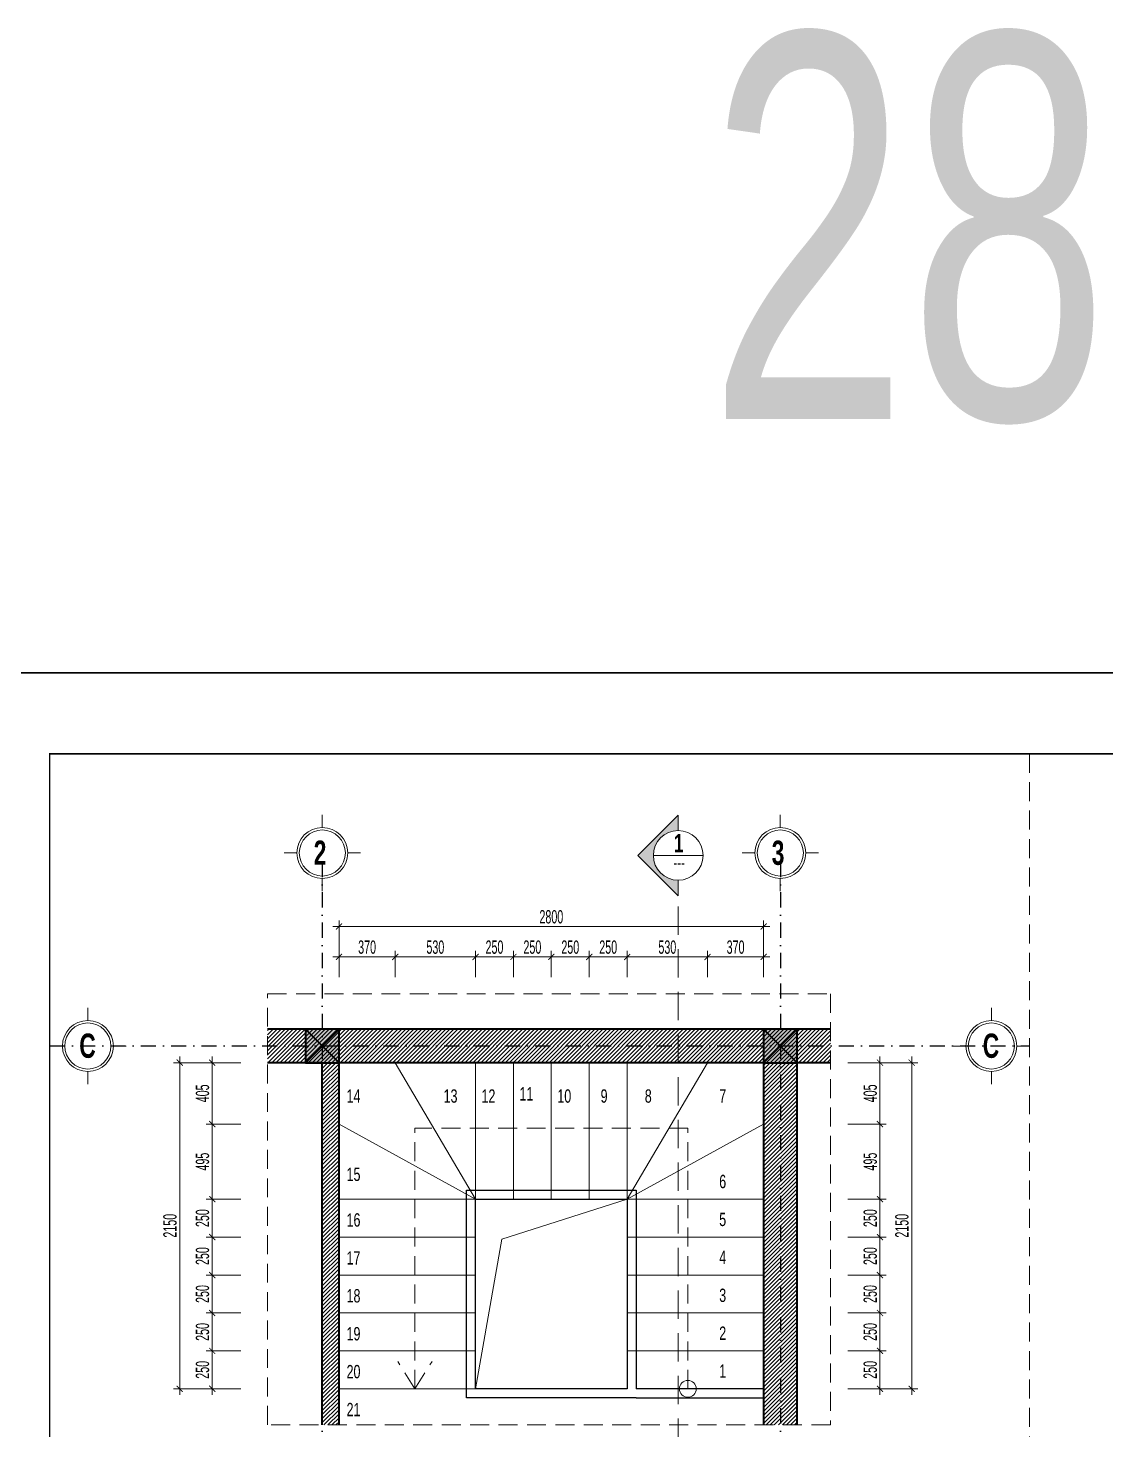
# Model space of a CAD drawing. Header units: inches. Extents: x 274208 to 641690, y -81912 to 129129.
# Drawn here: x 460858 to 467966, y -8001 to 1240 of the extents above; entities that cross this region are included whole.
import ezdxf
from ezdxf.enums import TextEntityAlignment as Align

# ---------------------------------------------------------------- set-up
doc = ezdxf.new("R2010")
doc.units = ezdxf.units.IN
doc.header["$MEASUREMENT"] = 0
doc.header["$PDMODE"] = 3
doc.linetypes.add('$1$HIDDEN', pattern=[0.375, 0.25, -0.125])
doc.linetypes.add('DASHDOT', pattern=[1, 0.5, -0.25, 0, -0.25])
for name, color, linetype, lineweight in [('01.Cut', 255, 'Continuous', 35), ('02.Thay', 145, 'Continuous', 20), ('03.Manh', 251, 'Continuous', 13), ('05.Text', 253, 'Continuous', 18), ('06.betong', 2, 'Continuous', 35), ('08.Dim', 156, 'Continuous', 15), ('09.Hatch', 250, 'Continuous', 5), ('10.Text', 254, 'Continuous', 18), ('11.Khung bo', 32, 'Continuous', 50), ('12.Khung', 36, 'Continuous', 25), ('NN_KI HIEU', 22, 'Continuous', 18)]:
    doc.layers.add(name, color=color, linetype=linetype, lineweight=lineweight)
doc.layers.add('NET VUA', color=143, linetype='Continuous')
doc.layers.add('TRUC', color=250, linetype='DASHDOT')
doc.layers.add('Tpl_Bound', color=1, linetype='Continuous', plot=False)
doc.styles.add('AVANTH', font='')
doc.styles.add('AVANTHB', font='')
doc.styles.add('STYLE2', font='')
doc.styles.add('TT5_Text Dim', font='hoatbif.shx', dxfattribs={"width": 0.6})
doc.styles.get('AVANTH').set_extended_font_data('.VnAvantH')
doc.styles.get('AVANTHB').set_extended_font_data('.VnAvantH', bold=True)
doc.styles.get('STYLE2').set_extended_font_data('.VnAvantH')
doc.dimstyles.new('TT5_Dim 1-40', dxfattribs={"dimscale": 40, "dimtxt": 2.2, "dimasz": 1, "dimexe": 1, "dimexo": 0.5, "dimgap": 0.5, "dimtad": 1, "dimdec": 0, "dimzin": 0, "dimdsep": 46, "dimtxsty": 'TT5_Text Dim', "dimblk": 'ARCHTICK', "dimcen": 0, "dimdle": 1, "dimclrd": 256, "dimclre": 256, "dimclrt": 1, "dimadec": 0, "dimazin": 0, "dimtfac": 0.015, "dimtdec": 0, "dimtix": 1, "dimtmove": 2, "dimatfit": 3, "dimldrblk": 'DOT', "dimfxl": 1, "dimtolj": 1, "dimtzin": 0, "dimlwd": -1, "dimlwe": -1, "dimarcsym": 1})

# ---------------------------------------------------------------- blocks, each defined once
blk = doc.blocks.new('100')
at = {"layer": '11.Khung bo', "const_width": 26.7}
blk.add_lwpolyline([(1860913, -945240), (1860913, -916940), (1896063, -916940), (1896063, -945240)], close=True, dxfattribs=at)
at = {"layer": '12.Khung', "color": 1}
blk.add_lwpolyline([(1901579, -945940), (1901579, -916240), (1859580, -916240), (1859580, -945940)], close=True, dxfattribs=at)
blk = doc.blocks.new('\xad3yjrtuktyl')
at = {"layer": '06.betong'}
blk.add_hatch(color=0, dxfattribs=at).paths.add_polyline_path([(-110, -110), (110, -110), (110, 110), (-110, 110)])
at = {"layer": '06.betong', "color": 0}
for p, q in [((-110, 110), (110, -110)), ((-110, -110), (110, 110))]:
    blk.add_line(p, q, dxfattribs=at)
blk.add_lwpolyline([(-110, -110), (110, -110), (110, 110), (-110, 110)], close=True, dxfattribs=at)
blk = doc.blocks.new('_ARCHTICK')
at = {"color": 0, "linetype": 'ByBlock', "const_width": 0.15}
blk.add_lwpolyline([(-0.5, -0.5), (0.5, 0.5)], dxfattribs=at)
blk = doc.blocks.new('*D1224')
at = {"layer": '08.Dim', "transparency": 16777216}
for p, q in [((462868.9, -4883), (463319.2, -4883)), ((462908.9, -5017.3), (462908.9, -4843)), ((463279.2, -5017.3), (463279.2, -4843))]:
    blk.add_line(p, q, dxfattribs=at)
at = {"layer": 'Defpoints', "color": 0, "transparency": 16777216}
for p in [(463279.2, -4883), (462908.9, -5037.3), (463279.2, -5037.3)]:
    blk.add_point(p, dxfattribs=at)
at = {"layer": '08.Dim', "transparency": 16777216, "xscale": 40, "yscale": 40, "zscale": 40, "rotation": 180}
blk.add_blockref('_ARCHTICK', (462908.9, -4883), dxfattribs=at)
at = {"layer": '08.Dim', "transparency": 16777216, "xscale": 40, "yscale": 40, "zscale": 40}
blk.add_blockref('_ARCHTICK', (463279.2, -4883), dxfattribs=at)
at = {"layer": '08.Dim', "color": 1, "transparency": 16777216, "insert": (463094.1, -4819), "char_height": 88, "attachment_point": 5, "style": 'TT5_Text Dim'}
blk.add_mtext('\\A1;370', dxfattribs=at)
blk = doc.blocks.new('_DOT')
at = {"color": 1, "linetype": 'ByBlock'}
blk.add_line((-0.5, 0), (-1, 0), dxfattribs=at)
at = {"color": 1, "linetype": 'ByBlock', "const_width": 0.5}
blk.add_lwpolyline([(-0.25, 0, 1), (0.25, 0, 1)], format="xyb", close=True, dxfattribs=at)
blk = doc.blocks.new('*D1225')
at = {"layer": '08.Dim', "transparency": 16777216}
for p, q in [((463239.2, -4883), (463848.9, -4883)), ((463279.2, -5017.3), (463279.2, -4843)), ((463808.9, -5017.3), (463808.9, -4843))]:
    blk.add_line(p, q, dxfattribs=at)
at = {"layer": 'Defpoints', "color": 0, "transparency": 16777216}
for p in [(463808.9, -4883), (463279.2, -5037.3), (463808.9, -5037.3)]:
    blk.add_point(p, dxfattribs=at)
at = {"layer": '08.Dim', "transparency": 16777216, "xscale": 40, "yscale": 40, "zscale": 40, "rotation": 180}
blk.add_blockref('_ARCHTICK', (463279.2, -4883), dxfattribs=at)
at = {"layer": '08.Dim', "transparency": 16777216, "xscale": 40, "yscale": 40, "zscale": 40}
blk.add_blockref('_ARCHTICK', (463808.9, -4883), dxfattribs=at)
at = {"layer": '08.Dim', "color": 1, "transparency": 16777216, "insert": (463544.1, -4819), "char_height": 88, "attachment_point": 5, "style": 'TT5_Text Dim'}
blk.add_mtext('\\A1;530', dxfattribs=at)
blk = doc.blocks.new('*D1226')
at = {"layer": '08.Dim', "transparency": 16777216}
for p, q in [((463768.9, -4883), (464098.9, -4883)), ((463808.9, -5017.3), (463808.9, -4843)), ((464058.9, -5017.3), (464058.9, -4843))]:
    blk.add_line(p, q, dxfattribs=at)
at = {"layer": 'Defpoints', "color": 0, "transparency": 16777216}
for p in [(464058.9, -4883), (463808.9, -5037.3), (464058.9, -5037.3)]:
    blk.add_point(p, dxfattribs=at)
at = {"layer": '08.Dim', "transparency": 16777216, "xscale": 40, "yscale": 40, "zscale": 40, "rotation": 180}
blk.add_blockref('_ARCHTICK', (463808.9, -4883), dxfattribs=at)
at = {"layer": '08.Dim', "transparency": 16777216, "xscale": 40, "yscale": 40, "zscale": 40}
blk.add_blockref('_ARCHTICK', (464058.9, -4883), dxfattribs=at)
at = {"layer": '08.Dim', "color": 1, "transparency": 16777216, "insert": (463933.9, -4819), "char_height": 88, "attachment_point": 5, "style": 'TT5_Text Dim'}
blk.add_mtext('\\A1;250', dxfattribs=at)
blk = doc.blocks.new('*D1227')
at = {"layer": '08.Dim', "transparency": 16777216}
for p, q in [((464018.9, -4883), (464348.9, -4883)), ((464058.9, -5017.3), (464058.9, -4843)), ((464308.9, -5017.3), (464308.9, -4843))]:
    blk.add_line(p, q, dxfattribs=at)
at = {"layer": 'Defpoints', "color": 0, "transparency": 16777216}
for p in [(464308.9, -4883), (464058.9, -5037.3), (464308.9, -5037.3)]:
    blk.add_point(p, dxfattribs=at)
at = {"layer": '08.Dim', "transparency": 16777216, "xscale": 40, "yscale": 40, "zscale": 40, "rotation": 180}
blk.add_blockref('_ARCHTICK', (464058.9, -4883), dxfattribs=at)
at = {"layer": '08.Dim', "transparency": 16777216, "xscale": 40, "yscale": 40, "zscale": 40}
blk.add_blockref('_ARCHTICK', (464308.9, -4883), dxfattribs=at)
at = {"layer": '08.Dim', "color": 1, "transparency": 16777216, "insert": (464183.9, -4819), "char_height": 88, "attachment_point": 5, "style": 'TT5_Text Dim'}
blk.add_mtext('\\A1;250', dxfattribs=at)
blk = doc.blocks.new('*D1228')
at = {"layer": '08.Dim', "transparency": 16777216}
for p, q in [((464268.9, -4883), (464598.9, -4883)), ((464308.9, -5017.3), (464308.9, -4843)), ((464558.9, -5017.3), (464558.9, -4843))]:
    blk.add_line(p, q, dxfattribs=at)
at = {"layer": 'Defpoints', "color": 0, "transparency": 16777216}
for p in [(464558.9, -4883), (464308.9, -5037.3), (464558.9, -5037.3)]:
    blk.add_point(p, dxfattribs=at)
at = {"layer": '08.Dim', "transparency": 16777216, "xscale": 40, "yscale": 40, "zscale": 40, "rotation": 180}
blk.add_blockref('_ARCHTICK', (464308.9, -4883), dxfattribs=at)
at = {"layer": '08.Dim', "transparency": 16777216, "xscale": 40, "yscale": 40, "zscale": 40}
blk.add_blockref('_ARCHTICK', (464558.9, -4883), dxfattribs=at)
at = {"layer": '08.Dim', "color": 1, "transparency": 16777216, "insert": (464433.9, -4819), "char_height": 88, "attachment_point": 5, "style": 'TT5_Text Dim'}
blk.add_mtext('\\A1;250', dxfattribs=at)
blk = doc.blocks.new('*D1229')
at = {"layer": '08.Dim', "transparency": 16777216}
for p, q in [((464518.9, -4883), (464848.9, -4883)), ((464558.9, -5017.3), (464558.9, -4843)), ((464808.9, -5017.3), (464808.9, -4843))]:
    blk.add_line(p, q, dxfattribs=at)
at = {"layer": 'Defpoints', "color": 0, "transparency": 16777216}
for p in [(464808.9, -4883), (464558.9, -5037.3), (464808.9, -5037.3)]:
    blk.add_point(p, dxfattribs=at)
at = {"layer": '08.Dim', "transparency": 16777216, "xscale": 40, "yscale": 40, "zscale": 40, "rotation": 180}
blk.add_blockref('_ARCHTICK', (464558.9, -4883), dxfattribs=at)
at = {"layer": '08.Dim', "transparency": 16777216, "xscale": 40, "yscale": 40, "zscale": 40}
blk.add_blockref('_ARCHTICK', (464808.9, -4883), dxfattribs=at)
at = {"layer": '08.Dim', "color": 1, "transparency": 16777216, "insert": (464683.9, -4819), "char_height": 88, "attachment_point": 5, "style": 'TT5_Text Dim'}
blk.add_mtext('\\A1;250', dxfattribs=at)
blk = doc.blocks.new('*D1230')
at = {"layer": '08.Dim', "transparency": 16777216}
for p, q in [((464768.9, -4883), (465378.6, -4883)), ((464808.9, -5017.3), (464808.9, -4843)), ((465338.6, -5017.3), (465338.6, -4843))]:
    blk.add_line(p, q, dxfattribs=at)
at = {"layer": 'Defpoints', "color": 0, "transparency": 16777216}
for p in [(465338.6, -4883), (464808.9, -5037.3), (465338.6, -5037.3)]:
    blk.add_point(p, dxfattribs=at)
at = {"layer": '08.Dim', "transparency": 16777216, "xscale": 40, "yscale": 40, "zscale": 40, "rotation": 180}
blk.add_blockref('_ARCHTICK', (464808.9, -4883), dxfattribs=at)
at = {"layer": '08.Dim', "transparency": 16777216, "xscale": 40, "yscale": 40, "zscale": 40}
blk.add_blockref('_ARCHTICK', (465338.6, -4883), dxfattribs=at)
at = {"layer": '08.Dim', "color": 1, "transparency": 16777216, "insert": (465073.8, -4819), "char_height": 88, "attachment_point": 5, "style": 'TT5_Text Dim'}
blk.add_mtext('\\A1;530', dxfattribs=at)
blk = doc.blocks.new('*D1231')
at = {"layer": '08.Dim', "transparency": 16777216}
for p, q in [((465298.6, -4883), (465748.9, -4883)), ((465338.6, -5017.3), (465338.6, -4843)), ((465708.9, -5017.3), (465708.9, -4843))]:
    blk.add_line(p, q, dxfattribs=at)
at = {"layer": 'Defpoints', "color": 0, "transparency": 16777216}
for p in [(465708.9, -4883), (465338.6, -5037.3), (465708.9, -5037.3)]:
    blk.add_point(p, dxfattribs=at)
at = {"layer": '08.Dim', "transparency": 16777216, "xscale": 40, "yscale": 40, "zscale": 40, "rotation": 180}
blk.add_blockref('_ARCHTICK', (465338.6, -4883), dxfattribs=at)
at = {"layer": '08.Dim', "transparency": 16777216, "xscale": 40, "yscale": 40, "zscale": 40}
blk.add_blockref('_ARCHTICK', (465708.9, -4883), dxfattribs=at)
at = {"layer": '08.Dim', "color": 1, "transparency": 16777216, "insert": (465523.8, -4819), "char_height": 88, "attachment_point": 5, "style": 'TT5_Text Dim'}
blk.add_mtext('\\A1;370', dxfattribs=at)
blk = doc.blocks.new('*D1232')
at = {"layer": '08.Dim', "transparency": 16777216}
for p, q in [((462868.9, -4683), (465748.9, -4683)), ((462908.9, -5017.3), (462908.9, -4643)), ((465708.9, -5017.3), (465708.9, -4643))]:
    blk.add_line(p, q, dxfattribs=at)
at = {"layer": 'Defpoints', "color": 0, "transparency": 16777216}
for p in [(465708.9, -4683), (462908.9, -5037.3), (465708.9, -5037.3)]:
    blk.add_point(p, dxfattribs=at)
at = {"layer": '08.Dim', "transparency": 16777216, "xscale": 40, "yscale": 40, "zscale": 40, "rotation": 180}
blk.add_blockref('_ARCHTICK', (462908.9, -4683), dxfattribs=at)
at = {"layer": '08.Dim', "transparency": 16777216, "xscale": 40, "yscale": 40, "zscale": 40}
blk.add_blockref('_ARCHTICK', (465708.9, -4683), dxfattribs=at)
at = {"layer": '08.Dim', "color": 1, "transparency": 16777216, "insert": (464308.9, -4619), "char_height": 88, "attachment_point": 5, "style": 'TT5_Text Dim'}
blk.add_mtext('\\A1;2800', dxfattribs=at)
blk = doc.blocks.new('*D1233')
at = {"layer": '08.Dim', "transparency": 16777216}
for p, q in [((462073, -5540.2), (462073, -6024.8)), ((462261.2, -5580.2), (462033, -5580.2)), ((462261.2, -5984.8), (462033, -5984.8))]:
    blk.add_line(p, q, dxfattribs=at)
at = {"layer": 'Defpoints', "color": 0, "transparency": 16777216}
for p in [(462281.2, -5580.2), (462073, -5984.8), (462281.2, -5984.8)]:
    blk.add_point(p, dxfattribs=at)
at = {"layer": '08.Dim', "transparency": 16777216, "xscale": 40, "yscale": 40, "zscale": 40}
for p, rotation in [((462073, -5580.2), 90), ((462073, -5984.8), 270)]:
    blk.add_blockref('_ARCHTICK', p, dxfattribs=dict(at, rotation=rotation))
at = {"layer": '08.Dim', "color": 1, "transparency": 16777216, "insert": (462009, -5782.5), "char_height": 88, "attachment_point": 5, "rotation": 90, "style": 'TT5_Text Dim'}
blk.add_mtext('\\A1;405', dxfattribs=at)
blk = doc.blocks.new('*D1234')
at = {"layer": '08.Dim', "transparency": 16777216}
for p, q in [((462261.2, -5984.8), (462033, -5984.8)), ((462073, -5944.8), (462073, -6520.2)), ((462261.2, -6480.2), (462033, -6480.2))]:
    blk.add_line(p, q, dxfattribs=at)
at = {"layer": 'Defpoints', "color": 0, "transparency": 16777216}
for p in [(462281.2, -5984.8), (462073, -6480.2), (462281.2, -6480.2)]:
    blk.add_point(p, dxfattribs=at)
at = {"layer": '08.Dim', "transparency": 16777216, "xscale": 40, "yscale": 40, "zscale": 40}
for p, rotation in [((462073, -5984.8), 90), ((462073, -6480.2), 270)]:
    blk.add_blockref('_ARCHTICK', p, dxfattribs=dict(at, rotation=rotation))
at = {"layer": '08.Dim', "color": 1, "transparency": 16777216, "insert": (462009, -6232.5), "char_height": 88, "attachment_point": 5, "rotation": 90, "style": 'TT5_Text Dim'}
blk.add_mtext('\\A1;495', dxfattribs=at)
blk = doc.blocks.new('*D1235')
at = {"layer": '08.Dim', "transparency": 16777216}
for p, q in [((462073, -6440.2), (462073, -6770.2)), ((462261.2, -6480.2), (462033, -6480.2)), ((462261.2, -6730.2), (462033, -6730.2))]:
    blk.add_line(p, q, dxfattribs=at)
at = {"layer": 'Defpoints', "color": 0, "transparency": 16777216}
for p in [(462281.2, -6480.2), (462073, -6730.2), (462281.2, -6730.2)]:
    blk.add_point(p, dxfattribs=at)
at = {"layer": '08.Dim', "transparency": 16777216, "xscale": 40, "yscale": 40, "zscale": 40}
for p, rotation in [((462073, -6480.2), 90), ((462073, -6730.2), 270)]:
    blk.add_blockref('_ARCHTICK', p, dxfattribs=dict(at, rotation=rotation))
at = {"layer": '08.Dim', "color": 1, "transparency": 16777216, "insert": (462009, -6605.2), "char_height": 88, "attachment_point": 5, "rotation": 90, "style": 'TT5_Text Dim'}
blk.add_mtext('\\A1;250', dxfattribs=at)
blk = doc.blocks.new('*D1236')
at = {"layer": '08.Dim', "transparency": 16777216}
for p, q in [((462261.2, -6730.2), (462033, -6730.2)), ((462073, -6690.2), (462073, -7020.2)), ((462261.2, -6980.2), (462033, -6980.2))]:
    blk.add_line(p, q, dxfattribs=at)
at = {"layer": 'Defpoints', "color": 0, "transparency": 16777216}
for p in [(462281.2, -6730.2), (462073, -6980.2), (462281.2, -6980.2)]:
    blk.add_point(p, dxfattribs=at)
at = {"layer": '08.Dim', "transparency": 16777216, "xscale": 40, "yscale": 40, "zscale": 40}
for p, rotation in [((462073, -6730.2), 90), ((462073, -6980.2), 270)]:
    blk.add_blockref('_ARCHTICK', p, dxfattribs=dict(at, rotation=rotation))
at = {"layer": '08.Dim', "color": 1, "transparency": 16777216, "insert": (462009, -6855.2), "char_height": 88, "attachment_point": 5, "rotation": 90, "style": 'TT5_Text Dim'}
blk.add_mtext('\\A1;250', dxfattribs=at)
blk = doc.blocks.new('*D1237')
at = {"layer": '08.Dim', "transparency": 16777216}
for p, q in [((462261.2, -6980.2), (462033, -6980.2)), ((462073, -6940.2), (462073, -7270.2)), ((462261.2, -7230.2), (462033, -7230.2))]:
    blk.add_line(p, q, dxfattribs=at)
at = {"layer": 'Defpoints', "color": 0, "transparency": 16777216}
for p in [(462281.2, -6980.2), (462073, -7230.2), (462281.2, -7230.2)]:
    blk.add_point(p, dxfattribs=at)
at = {"layer": '08.Dim', "transparency": 16777216, "xscale": 40, "yscale": 40, "zscale": 40}
for p, rotation in [((462073, -6980.2), 90), ((462073, -7230.2), 270)]:
    blk.add_blockref('_ARCHTICK', p, dxfattribs=dict(at, rotation=rotation))
at = {"layer": '08.Dim', "color": 1, "transparency": 16777216, "insert": (462009, -7105.2), "char_height": 88, "attachment_point": 5, "rotation": 90, "style": 'TT5_Text Dim'}
blk.add_mtext('\\A1;250', dxfattribs=at)
blk = doc.blocks.new('*D1238')
at = {"layer": '08.Dim', "transparency": 16777216}
for p, q in [((462073, -7190.2), (462073, -7520.2)), ((462261.2, -7230.2), (462033, -7230.2)), ((462261.2, -7480.2), (462033, -7480.2))]:
    blk.add_line(p, q, dxfattribs=at)
at = {"layer": 'Defpoints', "color": 0, "transparency": 16777216}
for p in [(462281.2, -7230.2), (462073, -7480.2), (462281.2, -7480.2)]:
    blk.add_point(p, dxfattribs=at)
at = {"layer": '08.Dim', "transparency": 16777216, "xscale": 40, "yscale": 40, "zscale": 40}
for p, rotation in [((462073, -7230.2), 90), ((462073, -7480.2), 270)]:
    blk.add_blockref('_ARCHTICK', p, dxfattribs=dict(at, rotation=rotation))
at = {"layer": '08.Dim', "color": 1, "transparency": 16777216, "insert": (462009, -7355.2), "char_height": 88, "attachment_point": 5, "rotation": 90, "style": 'TT5_Text Dim'}
blk.add_mtext('\\A1;250', dxfattribs=at)
blk = doc.blocks.new('*D1239')
at = {"layer": '08.Dim', "transparency": 16777216}
for p, q in [((462261.2, -7480.2), (462033, -7480.2)), ((462073, -7440.2), (462073, -7770.2)), ((462261.2, -7730.2), (462033, -7730.2))]:
    blk.add_line(p, q, dxfattribs=at)
at = {"layer": 'Defpoints', "color": 0, "transparency": 16777216}
for p in [(462281.2, -7480.2), (462073, -7730.2), (462281.2, -7730.2)]:
    blk.add_point(p, dxfattribs=at)
at = {"layer": '08.Dim', "transparency": 16777216, "xscale": 40, "yscale": 40, "zscale": 40}
for p, rotation in [((462073, -7480.2), 90), ((462073, -7730.2), 270)]:
    blk.add_blockref('_ARCHTICK', p, dxfattribs=dict(at, rotation=rotation))
at = {"layer": '08.Dim', "color": 1, "transparency": 16777216, "insert": (462009, -7605.2), "char_height": 88, "attachment_point": 5, "rotation": 90, "style": 'TT5_Text Dim'}
blk.add_mtext('\\A1;250', dxfattribs=at)
blk = doc.blocks.new('*D1240')
at = {"layer": '08.Dim', "transparency": 16777216}
for p, q in [((461858.6, -5540.2), (461858.6, -7770.2)), ((462261.2, -5580.2), (461818.6, -5580.2)), ((462261.2, -7730.2), (461818.6, -7730.2))]:
    blk.add_line(p, q, dxfattribs=at)
at = {"layer": 'Defpoints', "color": 0, "transparency": 16777216}
for p in [(462281.2, -5580.2), (461858.6, -7730.2), (462281.2, -7730.2)]:
    blk.add_point(p, dxfattribs=at)
at = {"layer": '08.Dim', "transparency": 16777216, "xscale": 40, "yscale": 40, "zscale": 40}
for p, rotation in [((461858.6, -5580.2), 90), ((461858.6, -7730.2), 270)]:
    blk.add_blockref('_ARCHTICK', p, dxfattribs=dict(at, rotation=rotation))
at = {"layer": '08.Dim', "color": 1, "transparency": 16777216, "insert": (461794.6, -6655.2), "char_height": 88, "attachment_point": 5, "rotation": 90, "style": 'TT5_Text Dim'}
blk.add_mtext('\\A1;2150', dxfattribs=at)
blk = doc.blocks.new('*D1241')
at = {"layer": '08.Dim', "transparency": 16777216}
for p, q in [((466476, -5540.2), (466476, -6024.8)), ((466264.4, -5580.2), (466516, -5580.2)), ((466264.4, -5984.8), (466516, -5984.8))]:
    blk.add_line(p, q, dxfattribs=at)
at = {"layer": 'Defpoints', "color": 0, "transparency": 16777216}
for p in [(466244.4, -5580.2), (466244.4, -5984.8), (466476, -5984.8)]:
    blk.add_point(p, dxfattribs=at)
at = {"layer": '08.Dim', "transparency": 16777216, "xscale": 40, "yscale": 40, "zscale": 40}
for p, rotation in [((466476, -5580.2), 90), ((466476, -5984.8), 270)]:
    blk.add_blockref('_ARCHTICK', p, dxfattribs=dict(at, rotation=rotation))
at = {"layer": '08.Dim', "color": 1, "transparency": 16777216, "insert": (466412, -5782.5), "char_height": 88, "attachment_point": 5, "rotation": 90, "style": 'TT5_Text Dim'}
blk.add_mtext('\\A1;405', dxfattribs=at)
blk = doc.blocks.new('*D1242')
at = {"layer": '08.Dim', "transparency": 16777216}
for p, q in [((466264.4, -5984.8), (466516, -5984.8)), ((466476, -5944.8), (466476, -6520.2)), ((466264.4, -6480.2), (466516, -6480.2))]:
    blk.add_line(p, q, dxfattribs=at)
at = {"layer": 'Defpoints', "color": 0, "transparency": 16777216}
for p in [(466244.4, -5984.8), (466244.4, -6480.2), (466476, -6480.2)]:
    blk.add_point(p, dxfattribs=at)
at = {"layer": '08.Dim', "transparency": 16777216, "xscale": 40, "yscale": 40, "zscale": 40}
for p, rotation in [((466476, -5984.8), 90), ((466476, -6480.2), 270)]:
    blk.add_blockref('_ARCHTICK', p, dxfattribs=dict(at, rotation=rotation))
at = {"layer": '08.Dim', "color": 1, "transparency": 16777216, "insert": (466412, -6232.5), "char_height": 88, "attachment_point": 5, "rotation": 90, "style": 'TT5_Text Dim'}
blk.add_mtext('\\A1;495', dxfattribs=at)
blk = doc.blocks.new('*D1243')
at = {"layer": '08.Dim', "transparency": 16777216}
for p, q in [((466476, -6440.2), (466476, -6770.2)), ((466264.4, -6480.2), (466516, -6480.2)), ((466264.4, -6730.2), (466516, -6730.2))]:
    blk.add_line(p, q, dxfattribs=at)
at = {"layer": 'Defpoints', "color": 0, "transparency": 16777216}
for p in [(466244.4, -6480.2), (466244.4, -6730.2), (466476, -6730.2)]:
    blk.add_point(p, dxfattribs=at)
at = {"layer": '08.Dim', "transparency": 16777216, "xscale": 40, "yscale": 40, "zscale": 40}
for p, rotation in [((466476, -6480.2), 90), ((466476, -6730.2), 270)]:
    blk.add_blockref('_ARCHTICK', p, dxfattribs=dict(at, rotation=rotation))
at = {"layer": '08.Dim', "color": 1, "transparency": 16777216, "insert": (466412, -6605.2), "char_height": 88, "attachment_point": 5, "rotation": 90, "style": 'TT5_Text Dim'}
blk.add_mtext('\\A1;250', dxfattribs=at)
blk = doc.blocks.new('*D1244')
at = {"layer": '08.Dim', "transparency": 16777216}
for p, q in [((466264.4, -6730.2), (466516, -6730.2)), ((466476, -6690.2), (466476, -7020.2)), ((466264.4, -6980.2), (466516, -6980.2))]:
    blk.add_line(p, q, dxfattribs=at)
at = {"layer": 'Defpoints', "color": 0, "transparency": 16777216}
for p in [(466244.4, -6730.2), (466244.4, -6980.2), (466476, -6980.2)]:
    blk.add_point(p, dxfattribs=at)
at = {"layer": '08.Dim', "transparency": 16777216, "xscale": 40, "yscale": 40, "zscale": 40}
for p, rotation in [((466476, -6730.2), 90), ((466476, -6980.2), 270)]:
    blk.add_blockref('_ARCHTICK', p, dxfattribs=dict(at, rotation=rotation))
at = {"layer": '08.Dim', "color": 1, "transparency": 16777216, "insert": (466412, -6855.2), "char_height": 88, "attachment_point": 5, "rotation": 90, "style": 'TT5_Text Dim'}
blk.add_mtext('\\A1;250', dxfattribs=at)
blk = doc.blocks.new('*D1245')
at = {"layer": '08.Dim', "transparency": 16777216}
for p, q in [((466264.4, -6980.2), (466516, -6980.2)), ((466476, -6940.2), (466476, -7270.2)), ((466264.4, -7230.2), (466516, -7230.2))]:
    blk.add_line(p, q, dxfattribs=at)
at = {"layer": 'Defpoints', "color": 0, "transparency": 16777216}
for p in [(466244.4, -6980.2), (466244.4, -7230.2), (466476, -7230.2)]:
    blk.add_point(p, dxfattribs=at)
at = {"layer": '08.Dim', "transparency": 16777216, "xscale": 40, "yscale": 40, "zscale": 40}
for p, rotation in [((466476, -6980.2), 90), ((466476, -7230.2), 270)]:
    blk.add_blockref('_ARCHTICK', p, dxfattribs=dict(at, rotation=rotation))
at = {"layer": '08.Dim', "color": 1, "transparency": 16777216, "insert": (466412, -7105.2), "char_height": 88, "attachment_point": 5, "rotation": 90, "style": 'TT5_Text Dim'}
blk.add_mtext('\\A1;250', dxfattribs=at)
blk = doc.blocks.new('*D1246')
at = {"layer": '08.Dim', "transparency": 16777216}
for p, q in [((466476, -7190.2), (466476, -7520.2)), ((466264.4, -7230.2), (466516, -7230.2)), ((466264.4, -7480.2), (466516, -7480.2))]:
    blk.add_line(p, q, dxfattribs=at)
at = {"layer": 'Defpoints', "color": 0, "transparency": 16777216}
for p in [(466244.4, -7230.2), (466244.4, -7480.2), (466476, -7480.2)]:
    blk.add_point(p, dxfattribs=at)
at = {"layer": '08.Dim', "transparency": 16777216, "xscale": 40, "yscale": 40, "zscale": 40}
for p, rotation in [((466476, -7230.2), 90), ((466476, -7480.2), 270)]:
    blk.add_blockref('_ARCHTICK', p, dxfattribs=dict(at, rotation=rotation))
at = {"layer": '08.Dim', "color": 1, "transparency": 16777216, "insert": (466412, -7355.2), "char_height": 88, "attachment_point": 5, "rotation": 90, "style": 'TT5_Text Dim'}
blk.add_mtext('\\A1;250', dxfattribs=at)
blk = doc.blocks.new('*D1247')
at = {"layer": '08.Dim', "transparency": 16777216}
for p, q in [((466264.4, -7480.2), (466516, -7480.2)), ((466476, -7440.2), (466476, -7770.2)), ((466264.4, -7730.2), (466516, -7730.2))]:
    blk.add_line(p, q, dxfattribs=at)
at = {"layer": 'Defpoints', "color": 0, "transparency": 16777216}
for p in [(466244.4, -7480.2), (466244.4, -7730.2), (466476, -7730.2)]:
    blk.add_point(p, dxfattribs=at)
at = {"layer": '08.Dim', "transparency": 16777216, "xscale": 40, "yscale": 40, "zscale": 40}
for p, rotation in [((466476, -7480.2), 90), ((466476, -7730.2), 270)]:
    blk.add_blockref('_ARCHTICK', p, dxfattribs=dict(at, rotation=rotation))
at = {"layer": '08.Dim', "color": 1, "transparency": 16777216, "insert": (466412, -7605.2), "char_height": 88, "attachment_point": 5, "rotation": 90, "style": 'TT5_Text Dim'}
blk.add_mtext('\\A1;250', dxfattribs=at)
blk = doc.blocks.new('*D1248')
at = {"layer": '08.Dim', "transparency": 16777216}
for p, q in [((466685, -5540.2), (466685, -7770.2)), ((466264.4, -5580.2), (466725, -5580.2)), ((466264.4, -7730.2), (466725, -7730.2))]:
    blk.add_line(p, q, dxfattribs=at)
at = {"layer": 'Defpoints', "color": 0, "transparency": 16777216}
for p in [(466244.4, -5580.2), (466244.4, -7730.2), (466685, -7730.2)]:
    blk.add_point(p, dxfattribs=at)
at = {"layer": '08.Dim', "transparency": 16777216, "xscale": 40, "yscale": 40, "zscale": 40}
for p, rotation in [((466685, -5580.2), 90), ((466685, -7730.2), 270)]:
    blk.add_blockref('_ARCHTICK', p, dxfattribs=dict(at, rotation=rotation))
at = {"layer": '08.Dim', "color": 1, "transparency": 16777216, "insert": (466621, -6655.2), "char_height": 88, "attachment_point": 5, "rotation": 90, "style": 'TT5_Text Dim'}
blk.add_mtext('\\A1;2150', dxfattribs=at)
blk = doc.blocks.new('DANHTRUC')
for p, q in [((980383, -947347), (980383, -947137)), ((979963, -947767), (979753, -947767)), ((980803, -947767), (981013, -947767)), ((980383, -948187), (980383, -948397))]:
    blk.add_line(p, q)
for radius in [420, 380]:
    blk.add_circle((980383, -947767), radius)

msp = doc.modelspace()

# ---------------------------------------------------------------- hatches: boundary and pattern name
at = {"layer": '09.Hatch'}
msp.add_hatch(color=256, dxfattribs=at).paths.add_polyline_path([(465145.4, -4050.1), (465145.4, -3947.6), (464879.3, -4213.7), (465145.4, -4479.9), (465145.4, -4377.4, -0.414214), (464981.8, -4213.7, -0.414214)])
h = msp.add_hatch(dxfattribs=at)
h.set_pattern_fill('ANSI31', color=256, scale=150, style=0)
h.set_pattern_definition([(45, (462438.231, -7967.76), (-13.25825, 13.25825), [])])
h.paths.add_polyline_path([(466148.6, -5360.2), (463408.9, -5360.2), (462438.2, -5360.2), (462438.2, -5580.2), (462798.9, -5580.2), (462798.9, -7967.8), (462908.9, -7967.8), (462908.9, -5580.2), (463408.9, -5580.2), (465708.9, -5580.2), (465708.9, -7967.8), (465928.9, -7967.8), (465928.9, -5580.2), (466148.6, -5580.2)])

# ---------------------------------------------------------------- linework, layer by layer
at = {"layer": '01.Cut'}
for p, q in [((466148.6, -5360.2), (463408.9, -5360.2)), ((462798.9, -5580.2), (462438.2, -5580.2)), ((462798.9, -7967.8), (462798.9, -5580.2)), ((463408.9, -5580.2), (462908.9, -5580.2)), ((462908.9, -7967.8), (462908.9, -5580.2)), ((465708.9, -5580.2), (463408.9, -5580.2)), ((466148.6, -5580.2), (465928.9, -5580.2))]:
    msp.add_line(p, q, dxfattribs=at)
for points in [[(463408.9, -5360.2), (462438.2, -5360.2)], [(465708.9, -5580.2), (465708.9, -7967.8)], [(465928.9, -7967.8), (465928.9, -5580.2)]]:
    msp.add_lwpolyline(points, dxfattribs=at)
at = {"layer": '02.Thay'}
for p, q in [((464879.3, -4213.7), (465145.4, -3947.6)), ((465145.4, -4050.1), (465145.4, -3947.6)), ((464879.3, -4213.7), (465145.4, -4479.9)), ((465309.1, -4213.7), (464981.8, -4213.7)), ((465145.4, -4479.9), (465145.4, -4377.4))]:
    msp.add_line(p, q, dxfattribs=at)
for centre, radius in [((465145.4, -4213.7), 163.6), ((465208.9, -7730.2), 55.6)]:
    msp.add_circle(centre, radius, dxfattribs=at)
at = {"layer": '03.Manh'}
for p, q in [((463808.9, -6480.2), (463279.2, -5580.2)), ((463808.9, -5580.2), (463808.9, -6480.2)), ((464058.9, -6480.2), (464058.9, -5580.2)), ((464308.9, -6480.2), (464308.9, -5580.2)), ((464558.9, -6480.2), (464558.9, -5580.2)), ((464808.9, -5580.2), (464808.9, -6480.2)), ((464808.9, -6480.2), (465338.6, -5580.2)), ((463808.9, -6480.2), (462908.9, -5984.8)), ((464808.9, -6480.2), (465708.9, -5984.8)), ((463808.9, -6480.2), (462908.9, -6480.2)), ((465708.9, -6480.2), (464808.9, -6480.2)), ((463808.9, -6730.2), (462908.9, -6730.2)), ((465708.9, -6730.2), (464808.9, -6730.2)), ((463808.9, -6980.2), (462908.9, -6980.2)), ((465708.9, -6980.2), (464808.9, -6980.2)), ((463808.9, -7230.2), (462908.9, -7230.2)), ((465708.9, -7230.2), (464808.9, -7230.2)), ((463808.9, -7480.2), (462908.9, -7480.2)), ((463808.9, -7480.2), (462908.9, -7480.2)), ((465708.9, -7480.2), (464808.9, -7480.2)), ((465708.9, -7480.2), (464808.9, -7480.2)), ((463808.9, -7730.2), (462908.9, -7730.2))]:
    msp.add_line(p, q, dxfattribs=at)
msp.add_lwpolyline([(463808.9, -7730.2), (463983.3, -6742.8), (464808.9, -6480.2)], dxfattribs=at)
at = {"layer": '05.Text', "color": 6, "linetype": '$1$HIDDEN', "ltscale": 500}
msp.add_lwpolyline([(467462.5, -3543.7), (467462.5, -17603.5)], dxfattribs=at)
msp.add_lwpolyline([(462438.2, -5125.9), (466148.6, -5125.9), (466148.6, -7967.8), (462438.2, -7967.8)], close=True, dxfattribs=at)
at = {"layer": 'NET VUA'}
for p, q in [((465708.9, -7730.2), (464868.9, -7730.2)), ((464868.9, -7790.2), (465708.9, -7790.2))]:
    msp.add_line(p, q, dxfattribs=at)
msp.add_lwpolyline([(464868.9, -7790.2), (463748.9, -7790.2), (463748.9, -6420.2), (464868.9, -6420.2), (464868.9, -7730.2)], dxfattribs=at)
msp.add_lwpolyline([(464808.9, -7730.2), (463808.9, -7730.2), (463808.9, -6480.2), (464808.9, -6480.2)], close=True, dxfattribs=at)
at = {"layer": 'NN_KI HIEU', "linetype": '$1$HIDDEN', "ltscale": 500}
for p, q in [((465208.9, -6012.1), (463408.9, -6012.1)), ((463408.9, -7730.2), (463408.9, -6012.1)), ((465208.9, -7730.2), (465208.9, -6012.1)), ((463408.9, -7730.2), (463295.8, -7549.6)), ((463408.9, -7730.2), (463522.1, -7549.6))]:
    msp.add_line(p, q, dxfattribs=at)
at = {"layer": 'NN_KI HIEU', "linetype": '$1$HIDDEN', "ltscale": 750}
msp.add_lwpolyline([(465145.4, -8676), (465145.4, -4418.2)], dxfattribs=at)
at = {"layer": 'Tpl_Bound', "color": 1}
msp.add_lwpolyline([(460721, -19810.2), (460721, -3010.3), (472600.9, -3010.3), (472600.9, -19810.2)], close=True, dxfattribs=at)
at = {"layer": 'TRUC', "ltscale": 200}
msp.add_line((461001, -5470.2), (467462.5, -5470.2), dxfattribs=at)
for points in [[(462798.9, -4256.9), (462798.9, -8945.4)], [(465818.9, -4256.9), (465818.9, -8945.4)]]:
    msp.add_lwpolyline(points, dxfattribs=at)

# ---------------------------------------------------------------- block references
at = {"layer": '01.Cut'}
for p in [(462798.9, -5470.2), (465818.9, -5470.2)]:
    msp.add_blockref('\xad3yjrtuktyl', p, dxfattribs=at)
at = {"layer": '05.Text', "xscale": 0.4, "yscale": 0.4, "zscale": 0.4, "rotation": 270}
msp.add_blockref('100', (839096.9, 740821.5), dxfattribs=at)
at = {"layer": '05.Text', "xscale": 0.4, "yscale": 0.4, "zscale": 0.4}
for p in [(70645.6, 374908.8), (73665.6, 374908.8), (69099.7, 373636.4), (75057.1, 373636.4)]:
    msp.add_blockref('DANHTRUC', p, dxfattribs=at)

# ---------------------------------------------------------------- texts
at = {"layer": '05.Text', "style": 'STYLE2', "width": 0.7}
msp.add_text('28', height=2540.16, dxfattribs=at).set_placement((465341.4, -1337.9))
at = {"layer": '10.Text', "width": 0.7}
for s, height, style, p in [('2', 160, 'AVANTHB', (462742.3, -4276)), ('3', 160, 'AVANTHB', (465762.3, -4276)), ('C', 160, 'AVANTHB', (461196.4, -5548.4)), ('C', 160, 'AVANTHB', (467153.8, -5548.4)), ('14', 88, 'TT5_Text Dim', (462958.7, -5844.1)), ('13', 88, 'TT5_Text Dim', (463598.5, -5844.1)), ('12', 88, 'TT5_Text Dim', (463848.5, -5844.1)), ('11', 88, 'TT5_Text Dim', (464098.5, -5829.7)), ('10', 88, 'TT5_Text Dim', (464348.5, -5844.1)), ('9', 88, 'TT5_Text Dim', (464633.9, -5844.1)), ('8', 88, 'TT5_Text Dim', (464925.1, -5844.1)), ('7', 88, 'TT5_Text Dim', (465415.9, -5844.1)), ('15', 88, 'TT5_Text Dim', (462958.7, -6360.1)), ('6', 88, 'TT5_Text Dim', (465415.9, -6407.6)), ('16', 88, 'TT5_Text Dim', (462958.7, -6661)), ('5', 88, 'TT5_Text Dim', (465415.9, -6657.6)), ('17', 88, 'TT5_Text Dim', (462958.7, -6911)), ('4', 88, 'TT5_Text Dim', (465415.9, -6907.6)), ('18', 88, 'TT5_Text Dim', (462958.7, -7161)), ('3', 88, 'TT5_Text Dim', (465415.9, -7157.6)), ('19', 88, 'TT5_Text Dim', (462958.7, -7411)), ('2', 88, 'TT5_Text Dim', (465415.9, -7407.6)), ('20', 88, 'TT5_Text Dim', (462958.7, -7661)), ('1', 88, 'TT5_Text Dim', (465415.9, -7657.6)), ('21', 88, 'TT5_Text Dim', (462958.7, -7911))]:
    msp.add_text(s, height=height, dxfattribs=dict(at, style=style)).set_placement(p)
for s, height, style, p in [('1', 120, 'AVANTHB', (465148.2, -4133.5)), ('---', 80, 'AVANTH', (465151.9, -4260.9))]:
    msp.add_text(s, height=height, dxfattribs=dict(at, style=style)).set_placement(p, align=Align.MIDDLE_CENTER)

# ---------------------------------------------------------------- dimensions: what is measured, and where the dimension line sits
at = {"layer": '08.Dim'}
for base, p1, p2, picture, middle in [((465708.9, -4683), (462908.9, -5037.3), (465708.9, -5037.3), '*D1232', (464308.9, -4619)), ((463279.2, -4883), (462908.9, -5037.3), (463279.2, -5037.3), '*D1224', (463094.1, -4819)), ((463808.9, -4883), (463279.2, -5037.3), (463808.9, -5037.3), '*D1225', (463544.1, -4819)), ((464058.9, -4883), (463808.9, -5037.3), (464058.9, -5037.3), '*D1226', (463933.9, -4819)), ((464308.9, -4883), (464058.9, -5037.3), (464308.9, -5037.3), '*D1227', (464183.9, -4819)), ((464558.9, -4883), (464308.9, -5037.3), (464558.9, -5037.3), '*D1228', (464433.9, -4819)), ((464808.9, -4883), (464558.9, -5037.3), (464808.9, -5037.3), '*D1229', (464683.9, -4819)), ((465338.6, -4883), (464808.9, -5037.3), (465338.6, -5037.3), '*D1230', (465073.8, -4819)), ((465708.9, -4883), (465338.6, -5037.3), (465708.9, -5037.3), '*D1231', (465523.8, -4819))]:
    dim = msp.add_linear_dim(base=base, p1=p1, p2=p2, dimstyle='TT5_Dim 1-40', dxfattribs=at)
    dim.commit()
    dim.dimension.update_dxf_attribs({"geometry": picture, "text_midpoint": middle})
for base, p1, p2, picture, middle in [((461858.6, -7730.2), (462281.2, -5580.2), (462281.2, -7730.2), '*D1240', (461794.6, -6655.2)), ((462073, -5984.8), (462281.2, -5580.2), (462281.2, -5984.8), '*D1233', (462009, -5782.5)), ((466476, -5984.8), (466244.4, -5580.2), (466244.4, -5984.8), '*D1241', (466412, -5782.5)), ((466685, -7730.2), (466244.4, -5580.2), (466244.4, -7730.2), '*D1248', (466621, -6655.2)), ((462073, -6480.2), (462281.2, -5984.8), (462281.2, -6480.2), '*D1234', (462009, -6232.5)), ((466476, -6480.2), (466244.4, -5984.8), (466244.4, -6480.2), '*D1242', (466412, -6232.5)), ((462073, -6730.2), (462281.2, -6480.2), (462281.2, -6730.2), '*D1235', (462009, -6605.2)), ((466476, -6730.2), (466244.4, -6480.2), (466244.4, -6730.2), '*D1243', (466412, -6605.2)), ((462073, -6980.2), (462281.2, -6730.2), (462281.2, -6980.2), '*D1236', (462009, -6855.2)), ((466476, -6980.2), (466244.4, -6730.2), (466244.4, -6980.2), '*D1244', (466412, -6855.2)), ((462073, -7230.2), (462281.2, -6980.2), (462281.2, -7230.2), '*D1237', (462009, -7105.2)), ((466476, -7230.2), (466244.4, -6980.2), (466244.4, -7230.2), '*D1245', (466412, -7105.2)), ((462073, -7480.2), (462281.2, -7230.2), (462281.2, -7480.2), '*D1238', (462009, -7355.2)), ((466476, -7480.2), (466244.4, -7230.2), (466244.4, -7480.2), '*D1246', (466412, -7355.2)), ((462073, -7730.2), (462281.2, -7480.2), (462281.2, -7730.2), '*D1239', (462009, -7605.2)), ((466476, -7730.2), (466244.4, -7480.2), (466244.4, -7730.2), '*D1247', (466412, -7605.2))]:
    dim = msp.add_linear_dim(base=base, p1=p1, p2=p2, angle=90, dimstyle='TT5_Dim 1-40', dxfattribs=at)
    dim.commit()
    dim.dimension.update_dxf_attribs({"geometry": picture, "text_midpoint": middle})

doc.saveas('drawing.dxf')
